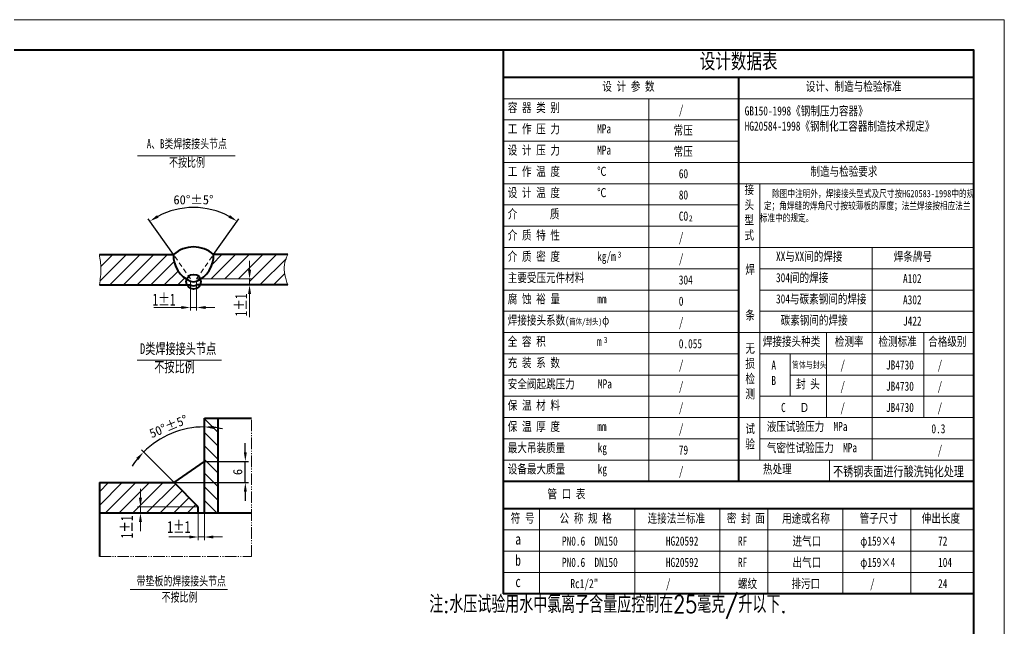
# Model space of a CAD drawing. Extents: x 588 to 14537, y -5563 to 121.
# Drawn here: x 11139 to 12760, y -4465 to -3463 of the extents above; entities that cross this region are included whole.
import ezdxf

# ---------------------------------------------------------------- set-up
doc = ezdxf.new("R2010")
doc.units = 0
doc.header["$LTSCALE"] = 10
doc.header["$PDMODE"] = 1
doc.linetypes.add('JXX-L', pattern=[2.9499999999999997, 1.9, -0.25, 0.15, -0.25, 0.15, -0.25])
doc.linetypes.add('XX-L', pattern=[1.25, 0.75, -0.5])
doc.layers.get('Defpoints').update_dxf_attribs({"linetype": 'CONTINUOUS'})
for name, color, linetype, lineweight in [('A 粗实线', 1, 'CONTINUOUS', 40), ('B 细实线', 7, 'CONTINUOUS', 18), ('C 文 字', 2, 'CONTINUOUS', 20), ('G 长虚线', 6, 'XX-L', 20), ('I 长双点线', 3, 'JXX-L', 18), ('J 标注尺寸', 2, 'CONTINUOUS', 18)]:
    doc.layers.add(name, color=color, linetype=linetype, lineweight=lineweight)
doc.styles.add('HZTXT', font='SIMFANG.TTF', dxfattribs={"width": 0.75})
doc.styles.add('PC_TEXTSTYLE', font='romans.shx', dxfattribs={"width": 0.8, "bigfont": 'hzfs.shx'})
doc.styles.get("Standard").update_dxf_attribs({"font": 'SIMFANG.TTF'})
doc.styles.add('style2', font='SIMFANG.TTF', dxfattribs={"width": 0.7})
doc.styles.add('标题中文', font='SIMFANG.TTF', dxfattribs={"width": 0.7})
doc.dimstyles.new('通用标注4.0', dxfattribs={"dimscale": 5, "dimtxt": 3, "dimasz": 3, "dimexe": 1, "dimexo": 0, "dimgap": 1, "dimtad": 1, "dimdec": 0, "dimzin": 0, "dimdsep": 46, "dimtxsty": 'Standard', "dimcen": 0, "dimadec": 0, "dimazin": 0, "dimtfac": 0.375, "dimtdec": 0, "dimtmove": 2, "dimatfit": 3, "dimfxl": 0, "dimtzin": 0, "dimarcsym": 0})

# ---------------------------------------------------------------- blocks, each defined once
blk = doc.blocks.new('*D103')
at = {"layer": 'Defpoints', "color": 0}
for p in [(11450.27048330621, -3774.672190024236), (11392.03231814009, -3849.719794243098), (11458.04892119688, -3849.719794243098), (11420.04061966848, -3889.719794243098), (11430.04061966848, -3889.719794243098)]:
    blk.add_point(p, dxfattribs=at)
at = {"layer": 'J 标注尺寸', "color": 0, "lineweight": -2}
for p, q in [((11392.03231814009, -3849.719794243098), (11350.6099395159, -3790.562506776453)), ((11458.04892119688, -3849.719794243098), (11499.47129982107, -3790.562506776455))]:
    blk.add_line(p, q, dxfattribs=at)
blk.add_arc((11425.04061966848, -3896.860534276808), 124.7659308079061, 61.89254774331322, 118.1074522566853, dxfattribs=at)
at = {"layer": 'J 标注尺寸', "color": 0}
for points in [[(11367.56831398896, -3788.939173801545), (11364.95182472035, -3784.678424582545), (11353.47782169765, -3794.658266997898)], [(11485.12941461662, -3784.678424582547), (11482.512925348, -3788.939173801547), (11496.60341763931, -3794.6582669979)]]:
    blk.add_solid(points, dxfattribs=at)
at = {"layer": 'J 标注尺寸', "color": 0, "insert": (11425.04061966848, -3759.594603468902), "char_height": 15, "attachment_point": 5}
blk.add_mtext('{\\f仿宋_GB2312|b0|i0|c134|p49;60°±5°}', dxfattribs=at)
blk = doc.blocks.new('*D105')
at = {"layer": 'Defpoints', "color": 0}
for p in [(11406.23398745635, -4138.234723029225), (11442.9189505481, -4142.124428556456), (11392.9189505481, -4225.144869161417), (11432.9189505481, -4265.144869161416), (11442.9189505481, -4275.144869161415)]:
    blk.add_point(p, dxfattribs=at)
at = {"layer": 'J 标注尺寸', "color": 0, "lineweight": -2}
for p, q in [((11442.9189505481, -4142.124428556456), (11442.9189505481, -4128.405056014294)), ((11392.9189505481, -4225.144869161417), (11339.15823360172, -4171.384152215041))]:
    blk.add_line(p, q, dxfattribs=at)
for start, end in [(89.99999999999967, 135.0000000000017), (77.86737145388642, 83.93368572694304), (141.0663142730583, 147.1326285461149)]:
    blk.add_arc((11442.9189505481, -4275.14486916141), 141.7398131471156, start, end, dxfattribs=at)
at = {"layer": 'J 标注尺寸', "color": 0}
for points in [[(11457.76565211906, -4136.695261549342), (11458.03022139686, -4131.702266146055), (11442.9189505481, -4133.405056014294)], [(11330.80443115538, -4184.400913947711), (11334.52209079391, -4187.744416125382), (11342.69376750766, -4174.919686120974)]]:
    blk.add_solid(points, dxfattribs=at)
at = {"layer": 'J 标注尺寸', "color": 0, "insert": (11383.89392944561, -4132.645862696426), "char_height": 15, "attachment_point": 5, "rotation": 22.500000000000004}
blk.add_mtext('{\\f仿宋_GB2312|b0|i0|c134|p49;50°±5°}', dxfattribs=at)
blk = doc.blocks.new('*D104')
at = {"layer": 'Defpoints', "color": 0}
for p in [(11442.9189505481, -4190.134492250934), (11510.3239093386, -4190.134492250934), (11392.9189505481, -4225.144869161416)]:
    blk.add_point(p, dxfattribs=at)
at = {"layer": 'J 标注尺寸', "color": 0, "lineweight": -2}
for p, q in [((11510.3239093386, -4175.134492250934), (11510.3239093386, -4160.134492250934)), ((11442.9189505481, -4190.134492250934), (11515.3239093386, -4190.134492250934)), ((11510.3239093386, -4225.144869161416), (11510.3239093386, -4190.134492250934)), ((11392.9189505481, -4225.144869161416), (11515.3239093386, -4225.144869161416)), ((11510.3239093386, -4240.144869161416), (11510.3239093386, -4255.144869161416))]:
    blk.add_line(p, q, dxfattribs=at)
at = {"layer": 'J 标注尺寸', "color": 0}
for points in [[(11507.8239093386, -4175.134492250934), (11512.8239093386, -4175.134492250934), (11510.3239093386, -4190.134492250934)], [(11507.8239093386, -4240.144869161416), (11512.8239093386, -4240.144869161416), (11510.3239093386, -4225.144869161416)]]:
    blk.add_solid(points, dxfattribs=at)
at = {"layer": 'J 标注尺寸', "color": 0, "insert": (11497.8239093386, -4207.639680706175), "char_height": 15, "attachment_point": 5, "rotation": 90}
blk.add_mtext('6', dxfattribs=at)

msp = doc.modelspace()

# ---------------------------------------------------------------- hatches: boundary and pattern name
at = {"layer": 'J 标注尺寸'}
h = msp.add_hatch(dxfattribs=at)
h.set_pattern_fill('ANSI31', color=256, scale=5, style=0)
h.set_pattern_definition([(45, (-3843.995167988575, -24486.36969410199), (-11.22532015133644, 11.22532015133644), [])])
edge = h.paths.add_edge_path()
edge.add_arc((11425.04061966848, -3894.407706393733), 12.05186959532057, 180, 206.1529425672991, ccw=False)
edge.add_arc((11425.04061966848, -3894.407706393733), 12.05186959532057, 158.9896631412668, 180, ccw=False)
edge.add_arc((11437.30577502635, -3851.364585935523), 45.30332480231516, 177.919350547366, 238.729860753278, ccw=False)
edge.add_line((11392.03231814009, -3849.719794243098), (11270.04061966848, -3849.719794243098))
edge.add_spline(control_points=[(11270.04061966848, -3849.719794243098), (11271.30374070138, -3857.251690964119), (11274.09399819697, -3873.889788766707), (11271.47436933501, -3890.583277266489), (11270.04061966848, -3899.719794243098)], knot_values=[0, 0, 0, 0, 4.553085131909655, 10.0578484456397, 10.0578484456397, 10.0578484456397, 10.0578484456397], degree=3, periodic=0)
edge.add_line((11270.04061966848, -3899.719794243098), (11414.22261230006, -3899.719794243098))
edge = h.paths.add_edge_path()
edge.add_line((11517.28226327504, -3889.719794243098), (11517.28226327504, -3899.719794243098))
edge.add_line((11517.28226327504, -3899.719794243098), (11522.28226327504, -3899.719794243098))
edge.add_line((11522.28226327504, -3899.719794243098), (11580.04061966848, -3899.719794243098))
edge.add_spline(control_points=[(11580.04061966848, -3899.719794243098), (11576.47301338274, -3888.506596314825), (11571.03825134692, -3871.424817239515), (11577.7386458215, -3855.269933217775), (11580.04061966848, -3849.719794243098)], knot_values=[0, 0, 0, 0, 6.737565344485811, 10.26376270678672, 10.26376270678672, 10.26376270678672, 10.26376270678672], degree=3, periodic=0)
edge.add_line((11580.04061966848, -3849.719794243098), (11458.04892119687, -3849.719794243098))
edge.add_arc((11412.77546431061, -3851.364585935523), 45.30332480231517, -57.84712910257002, 2.0806494526340202, ccw=False)
edge.add_line((11436.88499010077, -3889.719794243098), (11517.28226327504, -3889.719794243098))
h = msp.add_hatch(dxfattribs=at)
h.set_pattern_fill('ANSI31', color=256, scale=5, angle=90, style=0)
h.set_pattern_definition([(135, (-4781.415425316392, -28306.73991056997), (-11.22532015133644, -11.22532015133644), [])])
h.paths.add_polyline_path([(11465.4189505481, -4119.263786282943), (11442.9189505481, -4119.263786282943), (11442.9189505481, -4275.144869161416), (11465.4189505481, -4275.144869161416)])
h = msp.add_hatch(dxfattribs=at)
h.set_pattern_fill('ANSI31', color=256, scale=5, style=0)
h.set_pattern_definition([(45, (-4781.415425316392, -28306.73991056997), (-11.22532015133644, 11.22532015133644), [])])
h.paths.add_polyline_path([(11270.23524515962, -4225.144869161416), (11270.23524515962, -4275.144869161416), (11337.65057735674, -4275.144869161416), (11337.65057735674, -4265.144869161416), (11432.9189505481, -4265.144869161416), (11392.9189505481, -4225.144869161416)])
h.paths.add_polyline_path([(11432.9189505481, -4275.144869161416), (11432.9189505481, -4265.144869161416), (11337.65057735674, -4265.144869161416), (11337.65057735674, -4275.144869161416)])

# ---------------------------------------------------------------- linework, layer by layer
at = {"layer": 'A 粗实线'}
for p, q in [((11934.78985757619, -3512.958840219636), (11934.78985757619, -4408.044826300704)), ((12709.79140757619, -3558.043126300704), (11934.78985757619, -3558.043126300704)), ((12322.29063257619, -3558.043126300704), (12322.29063257619, -4223.044456300704)), ((11270.04061966848, -3849.719794243098), (11392.03231814009, -3849.719794243098)), ((11580.04061966848, -3849.719794243098), (11458.04892119688, -3849.719794243098)), ((11270.04061966848, -3899.719794243098), (11420.04061966848, -3899.719794243098)), ((11580.04061966848, -3899.719794243098), (11430.04061966848, -3899.719794243098)), ((11442.9189505481, -4275.144869161416), (11442.9189505481, -4119.263786282943)), ((11442.9189505481, -4119.263786282943), (11520.23624606036, -4119.263786282943)), ((11465.4189505481, -4275.144869161416), (11465.4189505481, -4119.263786282943)), ((11392.9189505481, -4225.144869161416), (11442.9189505481, -4190.134492250934)), ((11270.23524515962, -4225.144869161416), (11270.23524515962, -4347.049485672799)), ((11270.23524515962, -4225.144869161416), (11392.9189505481, -4225.144869161416)), ((11432.9189505481, -4265.144869161416), (11392.9189505481, -4225.144869161416)), ((12709.79140757619, -4223.044456300704), (11934.78985757619, -4223.044456300704)), ((11270.23524515962, -4275.144869161416), (11442.9189505481, -4275.144869161416)), ((11432.9189505481, -4275.144869161416), (11432.9189505481, -4265.144869161416)), ((11442.9189505481, -4275.144869161416), (11520.23624606036, -4275.144869161416)), ((12709.79140757619, -4268.044546300704), (11934.78985757619, -4268.044546300704)), ((12709.79140757619, -4408.044826300704), (11934.78985757619, -4408.044826300704))]:
    msp.add_line(p, q, dxfattribs=at)
at = {"layer": 'A 粗实线', "color": 5}
msp.add_lwpolyline([(9914.785817576194, -5512.962840219637), (12709.79140757619, -5512.962840219637), (12709.79140757619, -3512.958840219636), (9914.785817576194, -3512.958840219636)], close=True, dxfattribs=at)
at = {"layer": 'A 粗实线'}
msp.add_circle((11425.04061966848, -3894.407706393733), 12.05186959532057, dxfattribs=at)
for centre, radius, start, end in [((11425.04061966848, -3886.705065830476), 49.57275748010623, 48.25199659378274, 131.7480034062173), ((11437.30577502635, -3851.364585935523), 45.30332480231516, 177.9193505474096, 247.5980844388655), ((11412.77546431061, -3851.364585935523), 45.30332480231516, 292.4019155611345, 2.080649452590375), ((11425.04061966848, -3883.040302200704), 11.36740419302806, 243.9054237838305, 296.0945762161695), ((11425.04061966848, -3891.691925494626), 9.457625317314562, 238.0840982745239, 301.9159017254667)]:
    msp.add_arc(centre, radius, start, end, dxfattribs=at)
at = {"layer": 'B 细实线'}
for p, q in [((12709.79140757619, -3593.043196300704), (11934.78985757619, -3593.043196300704)), ((12174.7903375762, -3593.043196300704), (12174.7903375762, -4223.044456300704)), ((12322.29063257619, -3628.043266300704), (11934.78985757619, -3628.043266300704)), ((12322.29063257619, -3663.043336300704), (11934.78985757619, -3663.043336300704)), ((12709.79140757619, -3698.043406300704), (11934.78985757619, -3698.043406300704)), ((12709.79140757619, -3733.043476300704), (11934.78985757619, -3733.043476300704)), ((12357.2907025762, -3733.043476300704), (12357.2907025762, -4188.044386300704)), ((12322.29063257619, -3768.043546300704), (11934.78985757619, -3768.043546300704)), ((12322.29063257619, -3803.043616300704), (11934.78985757619, -3803.043616300704)), ((12357.2907025762, -3838.043686300704), (11934.78985757619, -3838.043686300704)), ((12709.79140757619, -3838.043686300704), (12357.2907025762, -3838.043686300704)), ((12542.29107257619, -3838.043686300704), (12542.29107257619, -4188.044386300703)), ((12322.29063257619, -3873.043756300704), (11934.78985757619, -3873.043756300704)), ((12709.79140757619, -3873.043756300704), (12357.2907025762, -3873.043756300704)), ((12322.29063257619, -3908.043826300704), (11934.78985757619, -3908.043826300704)), ((12709.79140757619, -3908.043826300704), (12357.2907025762, -3908.043826300704)), ((12322.29063257619, -3943.043896300704), (11934.78985757619, -3943.043896300704)), ((12709.79140757619, -3943.043896300704), (12357.2907025762, -3943.043896300704)), ((12709.79140757619, -3978.043966300704), (11934.78985757619, -3978.043966300704)), ((12467.29092257619, -3978.043966300704), (12467.29092257619, -4118.044246300703)), ((12627.29124257619, -3978.043966300704), (12627.29124257619, -4118.044246300703)), ((12322.29063257619, -4013.044036300704), (11934.78985757619, -4013.044036300704)), ((12709.79140757619, -4013.044036300704), (12357.2907025762, -4013.044036300704)), ((12407.29080257619, -4013.044036300704), (12407.29080257619, -4083.044176300704)), ((12322.29063257619, -4048.044106300704), (11934.78985757619, -4048.044106300704)), ((12709.79140757619, -4048.044106300704), (12407.29080257619, -4048.044106300703)), ((12322.29063257619, -4083.044176300704), (11934.78985757619, -4083.044176300704)), ((12709.79140757619, -4083.044176300704), (12357.2907025762, -4083.044176300704)), ((12709.79140757619, -4118.044246300704), (11934.78985757619, -4118.044246300704)), ((12322.29063257619, -4153.044316300704), (11934.78985757619, -4153.044316300704)), ((12709.79140757619, -4153.044316300704), (12357.2907025762, -4153.044316300704)), ((12709.79140757619, -4188.044386300704), (11934.78985757619, -4188.044386300704)), ((12472.1216129342, -4188.044386300704), (12472.1216129342, -4223.044456300703)), ((11994.78997757619, -4268.044546300704), (11994.78997757619, -4408.044826300704)), ((12151.79785798179, -4268.044546300704), (12151.79785798179, -4408.044826300704)), ((12291.46832866157, -4268.044546300704), (12291.46832866157, -4408.044826300704)), ((12370.46939841595, -4268.044546300704), (12370.46939841595, -4408.044826300704)), ((12494.13591770763, -4268.044546300704), (12494.13591770763, -4408.044826300704)), ((12605.79974582881, -4268.044546300704), (12605.79974582881, -4408.044826300704)), ((12709.79140757619, -4303.044616300704), (11934.78985757619, -4303.044616300704)), ((12709.79140757619, -4338.044686300704), (11934.78985757619, -4338.044686300704)), ((12709.79140757619, -4373.044756300704), (11934.78985757619, -4373.044756300704))]:
    msp.add_line(p, q, dxfattribs=at)
msp.add_lwpolyline([(9789.785567576195, -5562.962940219636), (12759.7915075762, -5562.962940219636), (12759.7915075762, -3462.958740219636), (9789.785567576195, -3462.958740219636)], close=True, dxfattribs=at)
at = {"layer": 'G 长虚线'}
for p, q in [((11420.04061966848, -3889.719794243098), (11392.03231814009, -3849.719794243098)), ((11430.04061966848, -3889.719794243098), (11458.04892119688, -3849.719794243098)), ((11420.04061966848, -3899.719794243098), (11420.04061966848, -3889.719794243098)), ((11430.04061966848, -3899.719794243098), (11430.04061966848, -3889.719794243098))]:
    msp.add_line(p, q, dxfattribs=at)
at = {"layer": 'I 长双点线'}
for p, q in [((11520.23624606036, -4347.049485672799), (11520.23624606036, -4119.263786282943)), ((11270.23524515962, -4347.049485672799), (11520.23624606036, -4347.049485672799))]:
    msp.add_line(p, q, dxfattribs=at)
at = {"layer": 'J 标注尺寸'}
for p, q in [((11332.88208430301, -3687.174784651417), (11493.54586426708, -3687.174784651417)), ((11517.28226327504, -3874.719794243098), (11517.28226327504, -3859.719794243098)), ((11430.04061966848, -3889.719794243098), (11522.28226327504, -3889.719794243098)), ((11517.28226327504, -3889.719794243098), (11517.28226327504, -3899.719794243098)), ((11420.04061966848, -3899.719794243098), (11420.04061966848, -3941.820579178427)), ((11430.04061966848, -3899.719794243098), (11522.28226327504, -3899.719794243098)), ((11430.04061966848, -3899.719794243098), (11430.04061966848, -3941.820579178427)), ((11517.28226327504, -3914.719794243098), (11517.28226327504, -3952.790001121254)), ((11405.04061966848, -3936.820579178427), (11359.83638590736, -3936.820579178427)), ((11430.04061966848, -3936.820579178427), (11420.04061966848, -3936.820579178427)), ((11445.04061966848, -3936.820579178427), (11460.04061966848, -3936.820579178427)), ((11332.44144023954, -4023.314852836355), (11470.93201845853, -4023.314852836355)), ((11337.65057735674, -4250.144869161416), (11337.65057735674, -4235.144869161416)), ((11432.9189505481, -4265.144869161416), (11332.65057735674, -4265.144869161416)), ((11432.9189505481, -4275.144869161416), (11332.65057735674, -4275.144869161416)), ((11337.65057735674, -4265.144869161416), (11337.65057735674, -4275.144869161416)), ((11432.9189505481, -4275.144869161416), (11432.9189505481, -4319.67365602952)), ((11442.9189505481, -4275.144869161416), (11442.9189505481, -4319.67365602952)), ((11337.65057735674, -4290.144869161416), (11337.65057735674, -4305.144869161416)), ((11417.9189505481, -4314.67365602952), (11384.23609196119, -4314.67365602952)), ((11442.9189505481, -4314.67365602952), (11432.9189505481, -4314.67365602952)), ((11457.9189505481, -4314.67365602952), (11472.9189505481, -4314.67365602952)), ((11320.54462095591, -4400.914117524982), (11481.20840091998, -4400.914117524982))]:
    msp.add_line(p, q, dxfattribs=at)
for points in [[(11270.04061966848, -3849.719794243098), (11272.7213454092, -3872.326835512656), (11270.04061966848, -3899.719794243098)], [(11580.04061966848, -3849.719794243098), (11574.56703578072, -3866.479614509769), (11580.04061966848, -3899.719794243098)]]:
    msp.add_spline(points, degree=3, dxfattribs=at)
for points in [[(11514.78226327504, -3874.719794243098), (11519.78226327504, -3874.719794243098), (11517.28226327504, -3889.719794243098)], [(11514.78226327504, -3914.719794243098), (11519.78226327504, -3914.719794243098), (11517.28226327504, -3899.719794243098)], [(11405.04061966848, -3934.320579178427), (11405.04061966848, -3939.320579178427), (11420.04061966848, -3936.820579178427)], [(11445.04061966848, -3934.320579178427), (11445.04061966848, -3939.320579178427), (11430.04061966848, -3936.820579178427)], [(11335.15057735674, -4250.144869161416), (11340.15057735674, -4250.144869161416), (11337.65057735674, -4265.144869161416)], [(11335.15057735674, -4290.144869161416), (11340.15057735674, -4290.144869161416), (11337.65057735674, -4275.144869161416)], [(11417.9189505481, -4312.17365602952), (11417.9189505481, -4317.17365602952), (11432.9189505481, -4314.67365602952)], [(11457.9189505481, -4312.17365602952), (11457.9189505481, -4317.17365602952), (11442.9189505481, -4314.67365602952)]]:
    msp.add_solid(points, dxfattribs=at)

# ---------------------------------------------------------------- texts
at = {"layer": 'C 文 字', "style": '标题中文', "width": 0.7}
for s, p in [('带垫板的焊接接头节点', (11331.39617562459, -4394.531803007071)), ('不按比例', (11372.56900901, -4421.16056011984))]:
    msp.add_text(s, height=15, dxfattribs=at).set_placement(p)
at = {"layer": 'C 文 字', "attachment_point": 1}
for s, insert, char_height, width, style in [('设计数据表', (12258.54616073367, -3518.632183720093), 25.00005, 387.500775, 'HZTXT'), ('设 计 参 数', (12098.08801324905, -3565.134805676263), 15.00003, 240.00048, 'HZTXT'), ('设计、制造与检验标准', (12433.04938578604, -3565.134805676263), 15.00003, 240.00048, 'HZTXT'), ('容 器 类 别', (11942.33745108194, -3600.134875676263), 15.00003, 240.00048, 'HZTXT'), ('/', (12223.92122638362, -3603.910815589323), 15.00003, 240.00048, 'HZTXT'), ('GB150-1998《钢制压力容器》\\PHG20584-1998《钢制化工容器制造技术规定》\\P ', (12332.37140873966, -3605.629535109888), 15.00003, 387.500775, 'HZTXT'), ('工 作 压 力        MPa', (11942.33745108194, -3635.134945676263), 15.00003, 240.00048, 'HZTXT'), ('常压', (12215.48691166093, -3637.378956255927), 15.00003, 240, 'HZTXT'), ('设 计 压 力        MPa', (11942.33745108194, -3670.135015676263), 15.00003, 240.00048, 'HZTXT'), ('常压', (12215.48691166093, -3672.379026255927), 15.00003, 240, 'HZTXT'), ('工 作 温 度        ℃', (11942.33745108194, -3705.135085676263), 15.00003, 240.00048, 'HZTXT'), ('60', (12223.92122638362, -3708.911025589323), 15.00003, 240, 'HZTXT'), (' 制造与检验要求', (12433.04938578604, -3705.135085676263), 15.00003, 240.00048, 'HZTXT'), ('设 计 温 度        ℃', (11942.33745108194, -3740.135155676263), 15.00003, 240.00048, 'HZTXT'), ('80', (12223.92122638362, -3743.911095589323), 15.00003, 240, 'HZTXT'), ('接\\P头\\P型\\P式', (12332.11111633199, -3735.100658422895), 15.00003, 240.00048, 'HZTXT'), ('   除图中注明外，焊接接头型式及尺寸按HG20583-1998中的规\\P 定；角焊缝的焊角尺寸按较薄板的厚度；法兰焊接按相应法兰标准中的规定。', (12357.2907025762, -3743.250963808709), 12.000024, 352.500705, 'HZTXT'), ('介       质', (11942.33745108194, -3775.135225676263), 15.00003, 240.00048, 'HZTXT'), ('CO', (12223.92122638362, -3778.911165589323), 15.00003, 240.00048, 'HZTXT'), ('2', (12240.43888542635, -3785.044272114709), 10.00002, 240.00048, 'HZTXT'), ('介 质 特 性', (11942.33745108194, -3810.135295676263), 15.00003, 240.00048, 'HZTXT'), ('/', (12223.92122638362, -3813.911235589323), 15.00003, 240.00048, 'HZTXT'), ('介 质 密 度        kg/m', (11942.33745108194, -3845.135365676263), 15.00003, 240.00048, 'HZTXT'), ('3', (12123.22018446947, -3844.680924766352), 10.00002, 240.00048, 'HZTXT'), ('/', (12223.92122638362, -3848.911305589323), 15.00003, 240.00048, 'HZTXT'), ('XX与XX间的焊接', (12383.95386290708, -3845.135365676263), 15.00003, 240.00048, 'HZTXT'), ('焊条牌号', (12577.77488651536, -3845.135365676263), 15.00003, 240.00048, 'HZTXT'), ('焊\\P\\P\\P条', (12333.54984590446, -3866.816487586291), 15.00003, 240.00048, 'HZTXT'), ('主要受压元件材料', (11942.33745108194, -3880.135435676262), 15.00003, 240.00048, 'HZTXT'), ('304', (12223.92122638362, -3883.911375589323), 15.00003, 240.00048, 'HZTXT'), ('304间的焊接', (12383.95386290708, -3880.135435676262), 15.00003, 240.00048, 'HZTXT'), ('A102', (12593.03961429096, -3881.660673902493), 15.00003, 240.00048, 'HZTXT'), ('腐 蚀 裕 量        mm', (11942.33745108194, -3915.135505676262), 15.00003, 240.00048, 'HZTXT'), ('0', (12223.92122638362, -3918.911445589323), 15.00003, 240.00048, 'HZTXT'), ('304与碳素钢间的焊接', (12383.95386290708, -3915.135505676262), 15.00003, 240, 'HZTXT'), ('A302', (12593.03961429096, -3916.660743902493), 15.00003, 240, 'HZTXT'), ('焊接接头系数{\\H0.8333x;(\\H0.8x;筒体/封头)}φ{\\H0.8333x;        } ', (11942.33745108194, -3950.135575676262), 15.00003, 240.00048, 'HZTXT'), ('/', (12223.92122638362, -3953.911515589322), 15.00003, 240.00048, 'HZTXT'), (' 碳素钢间的焊接', (12383.95386290708, -3950.135575676262), 15.00003, 240, 'HZTXT'), ('J422', (12593.03961429096, -3951.660813902493), 15.00003, 240, 'HZTXT'), ('全 容 积           m', (11942.33745108194, -3985.135645676262), 15.00003, 240.00048, 'HZTXT'), ('3', (12100.62123604089, -3985.060436459475), 10.00002, 240.00048, 'HZTXT'), ('焊接接头种类', (12362.29794704653, -3985.135645676263), 15.00003, 240.00048, 'HZTXT'), ('检测率', (12480.74722017566, -3985.135645676263), 15.00003, 240.00048, 'HZTXT'), ('检测标准', (12552.57291206038, -3985.135645676263), 15.00003, 240.00048, 'HZTXT'), ('合格级别', (12634.4793120159, -3985.135645676263), 15.00003, 240.00048, 'HZTXT'), ('0.055', (12223.92122638362, -3988.911585589322), 15.00003, 240, 'HZTXT'), ('无\\P损\\P检\\P测', (12333.54984590447, -3996.463427145139), 15.00003, 240.00048, 'HZTXT'), ('充 装 系 数', (11942.33745108194, -4020.135715676262), 15.00003, 240.00048, 'HZTXT'), ('/', (12223.92122638362, -4023.911655589322), 15.00003, 240.00048, 'HZTXT'), ('A\\PB', (12376.39326376131, -4024.445138662208), 15.00003, 240.00048, 'HZTXT'), ('筒体与封头', (12410.23407896743, -4025.842048315263), 10.837521675, 173.4003468, 'HZTXT'), ('/', (12489.95971437345, -4023.911655589323), 15.00003, 240.00048, 'HZTXT'), ('JB4730', (12564.95986437345, -4023.911655589322), 15.00003, 240.00048, 'HZTXT'), ('/', (12649.96003437346, -4023.911655589323), 15.00003, 240.00048, 'HZTXT'), ('安全阀起跳压力     MPa', (11942.33745108194, -4055.135785676262), 15.00003, 240.00048, 'HZTXT'), ('/', (12223.92122638362, -4058.911725589322), 15.00003, 240.00048, 'HZTXT'), ('封 头', (12416.96680060279, -4055.135785676263), 15.00003, 240.00048, 'HZTXT'), ('/', (12489.95971437345, -4058.911725589322), 15.00003, 240.00048, 'HZTXT'), ('JB4730', (12564.95986437345, -4058.911725589322), 15.00003, 240.00048, 'HZTXT'), ('/', (12649.96003437346, -4058.911725589322), 15.00003, 240.00048, 'HZTXT'), ('保 温 材 料', (11942.33745108194, -4090.135855676263), 15.00003, 240.00048, 'HZTXT'), ('/', (12223.92122638362, -4093.911795589323), 15.00003, 240.00048, 'HZTXT'), ('C   Ｄ', (12392.27783502883, -4093.911795589323), 15.00003, 240.00048, 'HZTXT'), ('/', (12489.95971437345, -4093.911795589323), 15.00003, 240.00048, 'HZTXT'), ('JB4730', (12564.95986437345, -4093.911795589323), 15.00003, 240.00048, 'HZTXT'), ('/', (12649.96003437346, -4093.911795589323), 15.00003, 240.00048, 'HZTXT'), ('保 温 厚 度        mm', (11942.33745108194, -4125.135925676263), 15.00003, 240.00048, 'HZTXT'), ('/', (12223.92122638362, -4128.911865589323), 15.00003, 240.00048, 'HZTXT'), ('试\\P验', (12333.54984590446, -4128.911865589323), 15.00003, 240.00048, 'HZTXT'), ('液压试验压力  MPa', (12368.83266461556, -4125.135963946566), 15.00003, 240.00048, 'HZTXT'), ('0.3', (12639.85781995208, -4128.911865589323), 15.00003, 240, 'HZTXT'), ('最大吊装质量       kg', (11942.33745108194, -4160.135995676263), 15.00003, 240.00048, 'HZTXT'), ('79', (12223.92122638362, -4163.911935589323), 15.00003, 240, 'HZTXT'), ('气密性试验压力  MPa', (12368.83266461556, -4160.136033946566), 15.00003, 240.00048, 'HZTXT'), ('/', (12649.96003437346, -4163.911935589323), 15.00003, 240.00048, 'HZTXT'), ('设备最大质量       kg', (11942.33745108194, -4195.136065676263), 15.00003, 240.00048, 'HZTXT'), ('/', (12223.92122638362, -4198.912005589323), 15.00003, 240.00048, 'HZTXT'), ('热处理', (12362.53211993233, -4195.136103946576), 15.00003, 240.00048, 'HZTXT'), ('不锈钢表面进行酸洗钝化处理', (12477.89029218803, -4198.566301057743), 16.2, 259.2, 'HZTXT'), ('管 口 表', (12007.67836728677, -4236.235312890924), 15.00003, 240.00048, 'HZTXT'), (' 符 号', (11939.66211862854, -4276.198392881769), 15.00003, 240.00048, 'HZTXT'), ('公 称 规 格', (12027.66894927977, -4276.198392881769), 15.00003, 240.00048, 'HZTXT'), ('连接法兰标准', (12172.67400232959, -4276.198392881768), 15.00003, 240.00048, 'HZTXT'), ('密 封 面', (12303.00883469965, -4276.198392881767), 15.00003, 240.00048, 'HZTXT'), ('用途或名称', (12394.01279990244, -4276.198392881768), 15.00003, 240.00048, 'HZTXT'), ('管子尺寸', (12521.68030704114, -4276.198392881768), 15.00003, 240.00048, 'HZTXT'), ('伸出长度', (12624.00856494526, -4276.198392881768), 15.00003, 240.00048, 'HZTXT'), ('a', (11954.84049259885, -4309.085745447046), 18.000036, 288.000576, 'HZTXT'), (' PN0.6  DN150', (12023.93035248325, -4313.912235589322), 15.00003, 240, 'HZTXT'), ('HG20592', (12202.63971303806, -4313.912235589322), 15.00003, 240, 'HZTXT'), ('RF', (12321.33473253603, -4313.912235589322), 15.00003, 240, 'HZTXT'), ('进气口', (12411.10728434365, -4313.912235589322), 15.00003, 240.00048, 'HZTXT'), ('φ159×4', (12522.6928790906, -4313.912235589322), 15.00003, 240, 'HZTXT'), ('72', (12650.7467429944, -4313.912235589322), 15.00003, 240, 'HZTXT'), ('b', (11954.84049259885, -4344.085815447046), 18.000036, 288.000576, 'HZTXT'), (' PN0.6  DN150', (12023.93035248325, -4348.912305589323), 15.00003, 240, 'HZTXT'), ('HG20592', (12202.63971303806, -4348.912305589323), 15.00003, 240, 'HZTXT'), ('RF', (12321.33473253603, -4348.912305589323), 15.00003, 240, 'HZTXT'), ('出气口', (12411.10728434365, -4348.912305589322), 15.00003, 240.00048, 'HZTXT'), ('φ159×4', (12522.6928790906, -4348.912305589323), 15.00003, 240, 'HZTXT'), ('104', (12650.7467429944, -4348.912305589323), 15.00003, 240, 'HZTXT'), ('c', (11954.84049259885, -4379.085885447046), 18.000036, 288.000576, 'HZTXT'), ('Rc1/2"', (12045.47811302474, -4383.912375589322), 15.00003, 240, 'HZTXT'), ('/', (12202.63971303806, -4383.912375589322), 15.00003, 240.00048, 'HZTXT'), ('螺纹', (12321.33473253603, -4383.912375589322), 15.00003, 240.00048, 'HZTXT'), ('排污口', (12409.35320915312, -4383.912375589322), 15.00003, 240.00048, 'HZTXT'), ('/', (12538.71996848215, -4383.912375589322), 15.00003, 240.00048, 'HZTXT'), ('24', (12650.7467429944, -4383.912375589322), 15.00003, 240, 'HZTXT'), ('注:水压试验用水中氯离子含量应控制在25毫克/升以下.', (11813.20538829749, -4410.942948009227), 28.8, 3243.48, 'PC_TEXTSTYLE')]:
    msp.add_mtext(s, dxfattribs=dict(at, insert=insert, char_height=char_height, width=width, style=style))
at = {"layer": 'J 标注尺寸', "attachment_point": 1}
for s, insert, char_height, width, style in [('A、B类焊接接头节点', (11348.18330891359, -3659.659552273016), 15, 310.5, '标题中文'), ('不按比例', (11384.9064723571, -3690.232038057085), 15, 310.5, '标题中文'), ('D{\\f仿宋_GB2312|b0|i0|c134|p49;类焊接接头节点}', (11337.18670781904, -3995.823492800609), 17.5, 255, 'style2'), ('{\\f仿宋_GB2312|b0|i0|c134|p49;不按比例}', (11360.37289291786, -4025.873320176414), 17.5, 255, 'style2')]:
    msp.add_mtext(s, dxfattribs=dict(at, insert=insert, char_height=char_height, width=width, style=style))
at = {"layer": 'J 标注尺寸', "char_height": 20, "attachment_point": 5, "style": 'style2'}
for insert in [(11376.4605958289, -3923.788513042598), (11400.88202490837, -4298.203551768859)]:
    msp.add_mtext('{\\f仿宋_GB2312|b0|i0|c134|p49;1±1}', dxfattribs=dict(at, insert=insert))
at = {"layer": 'J 标注尺寸', "char_height": 20, "attachment_point": 5, "rotation": 90, "style": 'style2'}
for insert in [(11503.26125781902, -3932.51898929958), (11315.15057735674, -4298.023783613315)]:
    msp.add_mtext('{\\f仿宋_GB2312|b0|i0|c134|p49;1±1}', dxfattribs=dict(at, insert=insert))

# ---------------------------------------------------------------- dimensions: what is measured, and where the dimension line sits
at = {"layer": 'J 标注尺寸'}
for base, line1, line2, text, picture, middle in [((11450.27048330621, -3774.672190024236), ((11420.04061966848, -3889.719794243098), (11392.03231814009, -3849.719794243098)), ((11430.04061966848, -3889.719794243098), (11458.04892119688, -3849.719794243098)), '{\\f仿宋_GB2312|b0|i0|c134|p49;60°±5°}', '*D103', (11425.04061966848, -3759.594603468902)), ((11406.23398745635, -4138.234723029225), ((11442.9189505481, -4275.144869161416), (11442.9189505481, -4142.124428556456)), ((11432.9189505481, -4265.144869161416), (11392.9189505481, -4225.144869161416)), '{\\f仿宋_GB2312|b0|i0|c134|p49;50°±5°}', '*D105', (11383.89392944561, -4132.645862696426))]:
    dim = msp.add_angular_dim_2l(base=base, line1=line1, line2=line2, text=text, dimstyle='通用标注4.0', dxfattribs=at)
    dim.commit()
    dim.dimension.update_dxf_attribs({"geometry": picture, "text_midpoint": middle})
dim = msp.add_linear_dim(base=(11510.3239093386, -4190.134492250934), p1=(11392.9189505481, -4225.144869161416), p2=(11442.9189505481, -4190.134492250934), angle=90, text='6', dimstyle='通用标注4.0', dxfattribs=at)
dim.commit()
dim.dimension.update_dxf_attribs({"geometry": '*D104', "text_midpoint": (11497.8239093386, -4207.639680706175)})

doc.saveas('drawing.dxf')
